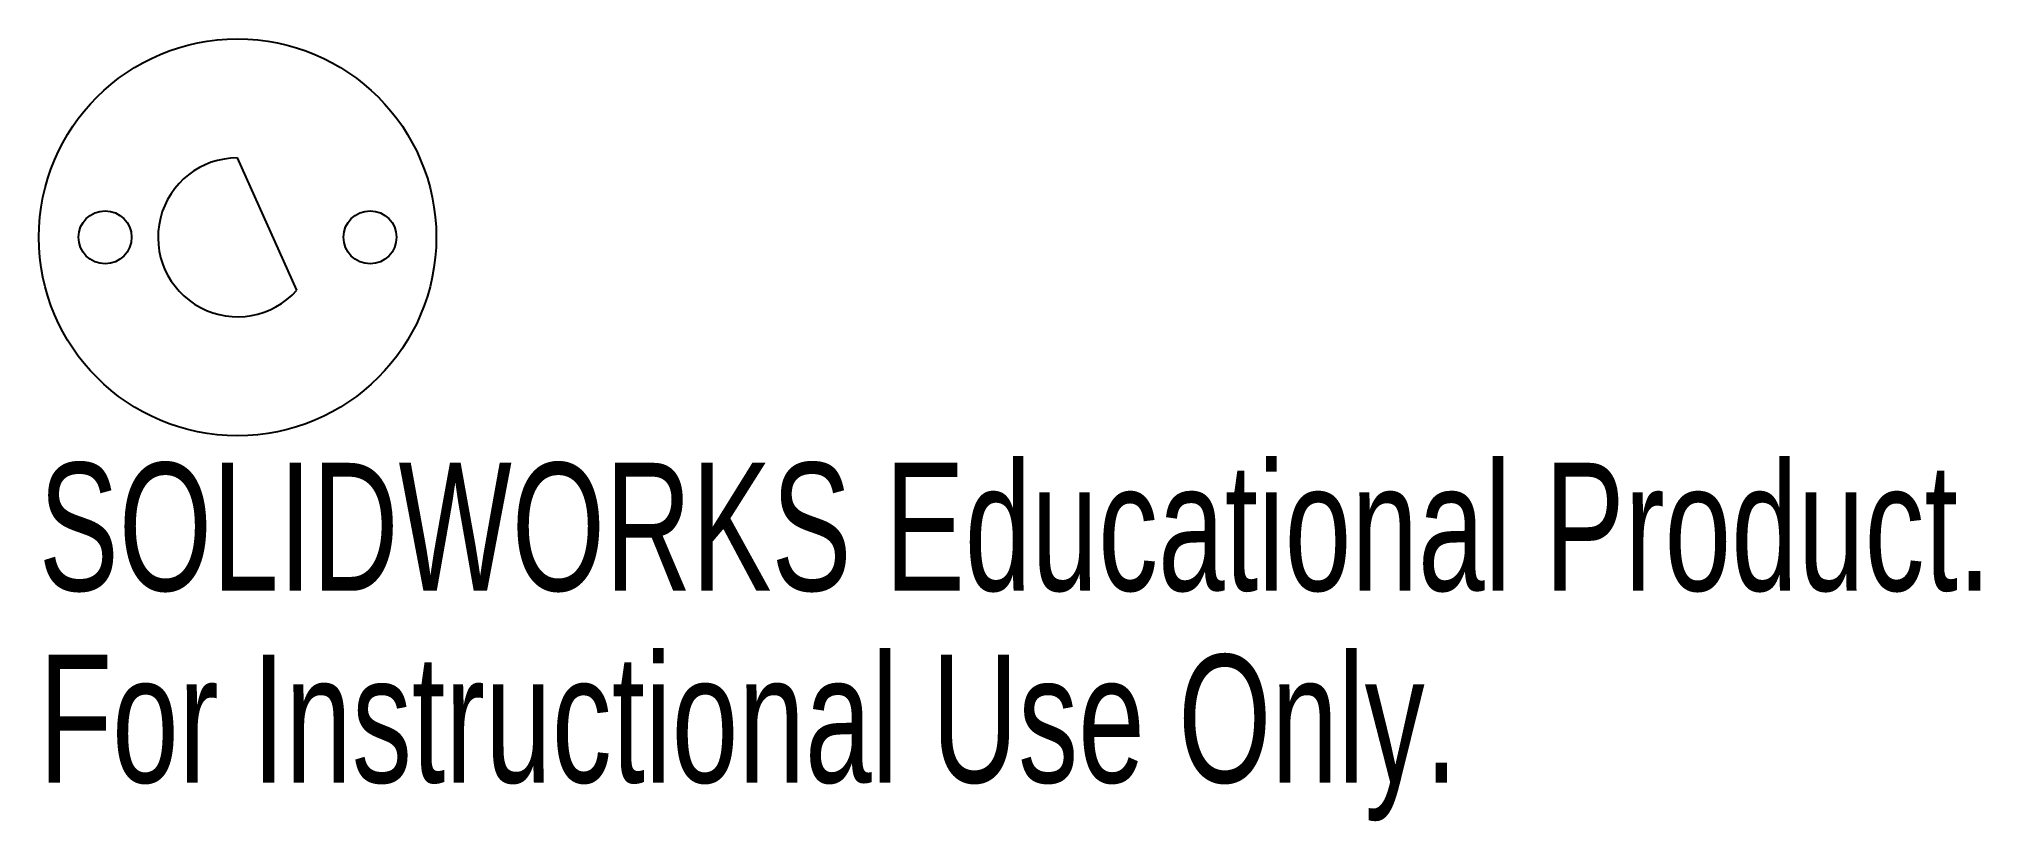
# Model space of a CAD drawing. Header units: millimetres. Extents: x -7.5 to 65.8, y -22.1 to 7.5.
import ezdxf

# ---------------------------------------------------------------- set-up
doc = ezdxf.new("R2010")
doc.units = ezdxf.units.MM
doc.styles.add('SLDTEXTSTYLE0', font='TXT', dxfattribs={"width": 0.7})

msp = doc.modelspace()

# ---------------------------------------------------------------- linework, layer by layer
at = {"color": 7, "linetype": 'Continuous', "lineweight": 25}
msp.add_line((2.234, -2.002), (0, 3), dxfattribs=at)
for centre, radius in [((0, 0), 7.5), ((-5, 0), 1), ((5, 0), 1)]:
    msp.add_circle(centre, radius, dxfattribs=at)
msp.add_arc((0, 0), 3, 90, 318.14123, dxfattribs=at)

# ---------------------------------------------------------------- texts
at = {"color": 7, "linetype": 'Continuous', "char_height": 4.83362, "attachment_point": 1, "style": 'SLDTEXTSTYLE0'}
for s, insert in [('SOLIDWORKS Educational Product.', (-7.5, -8.52)), ('For Instructional Use Only.', (-7.5, -15.77))]:
    msp.add_mtext(s, dxfattribs=dict(at, insert=insert))

doc.saveas('drawing.dxf')
